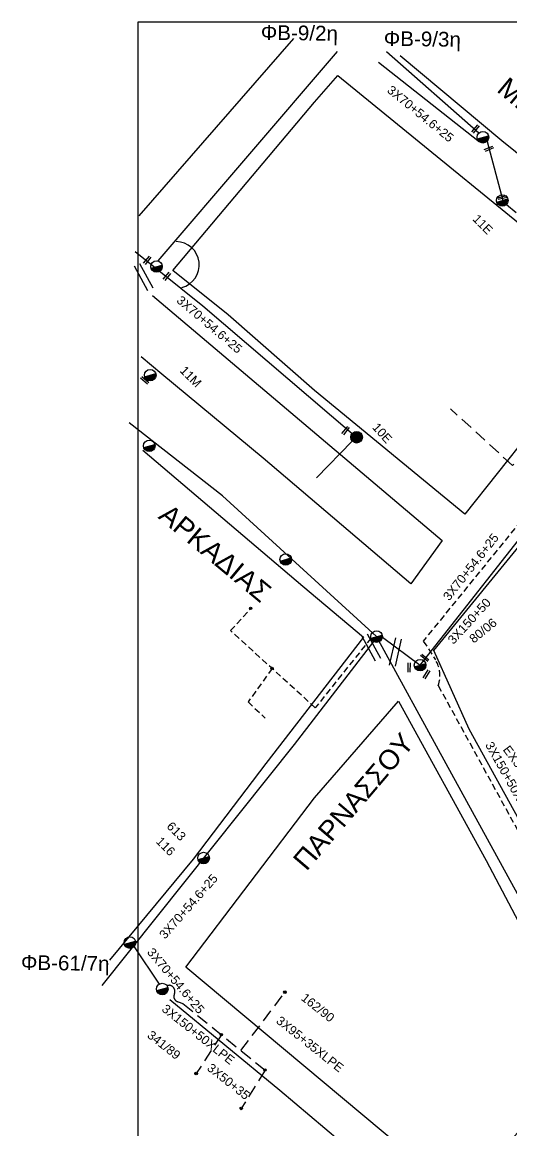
# Model space of a CAD drawing. Header units: millimetres. Extents: x 408 to 3042, y 742 to 1820.
# Drawn here: x 410.4 to 510.1, y 1577 to 1802.7 of the extents above; entities that cross this region are included whole.
import ezdxf

# ---------------------------------------------------------------- set-up
doc = ezdxf.new("R2010")
doc.units = ezdxf.units.MM
doc.linetypes.add('DASHED', pattern=[19.05, 12.7, -6.35])
for name, color, linetype in [('Άγνωστα', 7, 'Continuous'), ('Επιγραφές - Σχήματα', 7, 'Continuous'), ('Καλώδια ΧΤ   3x150+50CU', 7, 'DASHED'), ('Καλώδια ΧΤ   3x150+70AL', 7, 'DASHED'), ('Καλώδια ΧΤ   3x95+35 XLPE', 7, 'DASHED'), ('Μηχανική τομή', 7, 'Continuous'), ('Στύλος Ξύλινος', 7, 'Continuous'), ('Στύλος Ξύλινος @ 1', 7, 'Continuous'), ('Στύλος ΦΜ', 7, 'Continuous'), ('Στύλος ΦΜ @ 1', 7, 'Continuous'), ('Συνδέσεις', 7, 'Continuous'), ('Συνεστραμμένα ΧΤ   3x70+54.6+25 AL', 7, 'SYN_LINE'), ('Τομή', 7, 'Continuous'), ('Υπόβαθρο ΔΕΗ', 7, 'Continuous')]:
    doc.layers.add(name, color=color, linetype=linetype)
doc.styles.add('arial', font='arial.ttf')
doc.styles.get("Standard").update_dxf_attribs({"font": 'arial.ttf'})
doc.linetypes.add('SYN_LINE', pattern='A,0.5,-0.0001,["/\\/\\/\\/",Standard,S=0.1,R=0,X=0,Y=-0.05],-0.25', length=0.7501)

# ---------------------------------------------------------------- blocks, each defined once
blk = doc.blocks.new('ΜΗΧΑΝΙΚΗ ΤΟΜΗ')
at = {"layer": 'Μηχανική τομή', "ltscale": 40}
for p, q in [((-1.89, 0.78), (1.89, 0.78)), ((1.89, 0), (-1.89, 0))]:
    blk.add_line(p, q, dxfattribs=at)
blk = doc.blocks.new('ΤΟΜΗ')
at = {"layer": 'Τομή', "ltscale": 40}
for p, q in [((-5.68, 0), (5.68, 0)), ((5.68, -2.33), (-5.68, -2.33))]:
    blk.add_line(p, q, dxfattribs=at)
blk = doc.blocks.new('ΥΠΑΡΧΩΝ ΤΣΙΜΕΝΤΕΝΙΟΣ ΣΤΥΛΟΣ')
at = {"layer": 'Στύλος ΦΜ'}
blk.add_hatch(color=7, dxfattribs=at).paths.add_polyline_path([(-1.29, -2.28, 0.574793), (2.62, 0, 0.268822), (1.3, 2.27)])
at = {"layer": 'Στύλος ΦΜ', "color": 7}
blk.add_line((-1.29, -2.28), (1.3, 2.27), dxfattribs=at)
blk.add_circle((0, 0), 2.62, dxfattribs=at)
at = {"layer": 'Στύλος ΦΜ', "flags": 4}
for tag, p in [('ΑΡΙΘΜΟΣ', (-4.68, 8.05)), ('ΤΥΠΟΣ', (-4.91, 3.03))]:
    blk.add_attdef(tag, p, '', height=4, dxfattribs=at)
blk = doc.blocks.new('ΥΠΑΡΧΩΝ ΞΥΛΙΝΟΣ ΣΤΥΛΟΣ')
at = {"layer": 'Στύλος Ξύλινος'}
h = blk.add_hatch(color=7, dxfattribs=at)
h.paths.add_polyline_path([(-2.62, 0, 0.270008), (-1.29, -2.28), (1.3, 2.27, 0.576266)])
h.paths.add_polyline_path([(-1.29, -2.28, 0.574793), (2.62, 0, 0.268822), (1.3, 2.27)])
at = {"layer": 'Στύλος Ξύλινος', "color": 7}
blk.add_line((-1.29, -2.28), (1.3, 2.27), dxfattribs=at)
blk.add_circle((0, 0), 2.62, dxfattribs=at)
at = {"layer": 'Στύλος Ξύλινος', "flags": 4}
for tag, p in [('ΑΡΙΘΜΟΣ', (-4.91, 8.6)), ('ΤΥΠΟΣ', (-4.85, 3.39))]:
    blk.add_attdef(tag, p, '', height=4, dxfattribs=at)
blk = doc.blocks.new('_ΣΥΝΔΕΣΗ')
at = {"layer": 'Συνδέσεις', "linetype": 'SYN_LINE', "ltscale": 40}
blk.add_hatch(color=256, dxfattribs=at).paths.add_polyline_path([(0.5, -0.01, 1), (-0.5, -0.01, 1)])
at = {"layer": 'Συνδέσεις'}
blk.add_circle((0, -0.01), 0.5, dxfattribs=at)

msp = doc.modelspace()

# ---------------------------------------------------------------- linework, layer by layer
at = {"layer": 'Άγνωστα', "color": 133}
msp.add_lwpolyline([(438.07, 1754.11), (474.63, 1796.77)], dxfattribs=at)
at = {"layer": 'Άγνωστα', "color": 173, "linetype": 'DASHED', "ltscale": 0.2}
msp.add_lwpolyline([(518.21, 1721.17), (510.22, 1712.44), (497.63, 1723.97)], dxfattribs=at)
at = {"layer": 'Άγνωστα', "color": 2}
msp.add_lwpolyline([(511.5, 1577.27), (527.03, 1592.04), (512.36, 1623.17), (496.73, 1651.7), (482.57, 1677.62), (451.17, 1706.25), (432.19, 1721.16)], dxfattribs=at)
at = {"layer": 'Άγνωστα', "color": 173, "linetype": 'DASHED', "ltscale": 0.1}
for points in [[(481.43, 1677.31), (470.06, 1663.11), (452.85, 1678.83), (456.94, 1683.32)], [(461.29, 1671.12), (456.39, 1664.31), (459.87, 1661.04)]]:
    msp.add_lwpolyline(points, dxfattribs=at)
at = {"layer": 'Άγνωστα', "color": 27, "linetype": 'DASHED', "ltscale": 0.2}
msp.add_lwpolyline([(439.78, 1606.68), (440.36, 1606.63, -0.52106), (441.39, 1604.81, 0.484276), (442.16, 1603.26), (443.15, 1602.9), (459.85, 1589.34), (455.01, 1581.52)], format="xyb", dxfattribs=at)
msp.add_lwpolyline([(450.97, 1596.55), (445.84, 1588.64)], dxfattribs=at)
at = {"layer": 'Επιγραφές - Σχήματα'}
msp.add_lwpolyline([(433.97, 786.81), (2929.97, 786.81), (2929.97, 1802.72), (433.97, 1802.72)], close=True, dxfattribs=at)
msp.add_arc((441.72, 1753.29), 4.75, 284.4726, 89.2753, dxfattribs=at)
at = {"layer": 'Καλώδια ΧΤ   3x150+50CU', "color": 173, "linetype": 'DASHED', "ltscale": 0.1}
msp.add_lwpolyline([(515.84, 1700.26), (511.9, 1701.12), (492.07, 1676.72), (494.52, 1672.88, -0.231992), (495.1, 1667.65), (518.94, 1624.23), (518.19, 1622.42), (529.25, 1602), (534.2, 1596.02), (535.92, 1593.95), (542.55, 1596.71), (547.49, 1602.16, 0.332313), (547.79, 1605.35, -0.328696), (548.14, 1609.41), (568.27, 1628.97), (569.79, 1633.61), (588.02, 1651.18), (591.4, 1656.54), (590.18, 1658.47)], format="xyb", dxfattribs=at)
at = {"layer": 'Καλώδια ΧΤ   3x150+70AL', "color": 133, "ltscale": 0.2}
msp.add_lwpolyline([(508.97, 1765.57), (518.86, 1757.55)], dxfattribs=at)
at = {"layer": 'Καλώδια ΧΤ   3x95+35 XLPE', "color": 27, "ltscale": 0.2}
msp.add_lwpolyline([(454.93, 1593.33), (463.91, 1605.2)], dxfattribs=at)
at = {"layer": 'Συνεστραμμένα ΧΤ   3x70+54.6+25 AL', "color": 133, "linetype": 'SYN_LINE', "ltscale": 20}
for points in [[(482.97, 1794.59), (503.48, 1778.37)], [(433.41, 1756.04), (447.16, 1744.97), (477.59, 1718.98)]]:
    msp.add_lwpolyline(points, dxfattribs=at)
at = {"layer": 'Συνεστραμμένα ΧΤ   3x70+54.6+25 AL', "color": 6, "linetype": 'SYN_LINE', "ltscale": 20}
msp.add_lwpolyline([(503.38, 1780.12), (484.55, 1796.66)], dxfattribs=at)
at = {"layer": 'Συνεστραμμένα ΧΤ   3x70+54.6+25 AL', "color": 133, "linetype": 'SYN_LINE', "ltscale": 15}
msp.add_lwpolyline([(505.04, 1778.45), (508.22, 1766.43)], dxfattribs=at)
at = {"layer": 'Συνεστραμμένα ΧΤ   3x70+54.6+25 AL', "color": 173, "linetype": 'SYN_LINE', "ltscale": 20}
msp.add_lwpolyline([(483.74, 1677.48), (491.42, 1671.8), (517.66, 1705.17), (518.55, 1721.54), (518.21, 1721.17)], dxfattribs=at)
at = {"layer": 'Συνεστραμμένα ΧΤ   3x70+54.6+25 AL', "color": 133, "linetype": 'SYN_LINE', "ltscale": 10}
msp.add_lwpolyline([(477.61, 1717.43), (470.31, 1709.91)], dxfattribs=at)
at = {"layer": 'Συνεστραμμένα ΧΤ   3x70+54.6+25 AL', "color": 27, "linetype": 'SYN_LINE', "ltscale": 20}
msp.add_lwpolyline([(481.9, 1676.65), (465.75, 1655.63), (426.6, 1606.58)], dxfattribs=at)
at = {"layer": 'Συνεστραμμένα ΧΤ   3x70+54.6+25 AL', "color": 27, "linetype": 'SYN_LINE', "ltscale": 10}
msp.add_lwpolyline([(433.18, 1614.47), (438.29, 1606.83)], dxfattribs=at)
at = {"layer": 'Υπόβαθρο ΔΕΗ'}
for points in [[(434.21, 1763.27), (465.7, 1799.41)], [(574.56, 1793.5), (557.08, 1771.61), (540.73, 1752.19), (508.08, 1778.54), (487.38, 1795.83)], [(474.7, 1791.88), (527.23, 1748.99), (533.41, 1743.94), (500.52, 1702.56), (469.9, 1727.71), (452.33, 1743.12), (441.08, 1752.18), (469.9, 1786.44), (474.7, 1791.88)], [(559.52, 1754.67), (589.25, 1730.59), (615.11, 1709.64), (625.13, 1701.61), (599.55, 1673.94), (558.86, 1629.05), (533.63, 1600.29), (501.41, 1658.78), (494.2, 1674.79), (533.23, 1722.53), (555.3, 1749.51), (559.52, 1754.67)], [(436.94, 1747.05), (495.89, 1697.15), (489.52, 1688.36), (459.44, 1713.97), (438.81, 1731.06), (434.61, 1734.55)], [(435, 1715.57), (467.57, 1687.87), (479.87, 1677.5), (460, 1651.78), (445.23, 1632.28), (428.22, 1611.74)], [(487.03, 1664.5), (504.83, 1632.02), (521.23, 1601.01), (525.63, 1592.7), (499.63, 1563.56), (443.74, 1610.34), (469.9, 1644.8), (487.03, 1664.5)], [(440.5, 1603.72), (462.84, 1585.25), (493.37, 1559.46), (461.42, 1514.05), (434.86, 1540.25)]]:
    msp.add_lwpolyline(points, dxfattribs=at)

# ---------------------------------------------------------------- block references
at = {"layer": 'Μηχανική τομή'}
for p, xscale, yscale, zscale, rotation in [((502.83, 1780.87), 0.4999999999999999, 0.4999999999999999, 0.4999999999999999, 50.53033327265273), ((505.36, 1777.12), 0.4999999999999999, 0.4999999999999999, 0.4999999999999999, 202.0830483568404), ((508.15, 1767.2), 0.4999999999999998, 0.4999999999999998, 0.4999999999999998, 193.2036779440743), ((436.03, 1754.12), 0.4999999999999999, 0.4999999999999999, 0.4999999999999999, 50.53033327265273), ((440.03, 1750.84), 0.4999999999999999, 0.4999999999999999, 0.4999999999999999, 50.53033327265273), ((435.48, 1729.94), 0.4999999999999999, 0.4999999999999999, 0.4999999999999999, 140.34616091017), ((476.39, 1719.45), 0.4999999999999999, 0.4999999999999999, 0.4999999999999999, 50.53033327265273), ((492.49, 1673.47), 0.4999999999999999, 0.4999999999999999, 0.4999999999999999, 140.34616091017), ((488.98, 1671.35), 0.4999999999999998, 0.4999999999999998, 0.4999999999999998, 269.0408432625757), ((492.88, 1669.83), 0.4999999999999999, 0.4999999999999999, 0.4999999999999999, 57.22093017779937)]:
    msp.add_blockref('ΜΗΧΑΝΙΚΗ ΤΟΜΗ', p, dxfattribs=dict(at, xscale=xscale, yscale=yscale, zscale=zscale, rotation=rotation))
at = {"layer": 'Στύλος Ξύλινος @ 1', "ltscale": 40}
ref = msp.add_blockref('ΥΠΑΡΧΩΝ ΞΥΛΙΝΟΣ ΣΤΥΛΟΣ', (478.49, 1718.21), dxfattribs=dict(at, xscale=0.4499999999998181, yscale=0.4499999999998181, zscale=0.4499999999998181, rotation=311.9523410370047))
ref.add_attrib('ΤΥΠΟΣ', '10E', (481.55, 1720.13), dxfattribs={"layer": 'Στύλος Ξύλινος', "height": 1.8, "rotation": 311.9523, "flags": 4})
at = {"layer": 'Στύλος ΦΜ @ 1', "ltscale": 40, "xscale": 0.449999999999818, "yscale": 0.449999999999818, "zscale": 0.449999999999818, "rotation": 314.8423271884067}
for p in [(504.21, 1779.29), (437.75, 1752.97), (436.29, 1716.45), (464.06, 1693.32), (482.57, 1677.62), (491.41, 1671.8), (432.35, 1615.31), (438.94, 1605.85)]:
    msp.add_blockref('ΥΠΑΡΧΩΝ ΤΣΙΜΕΝΤΕΝΙΟΣ ΣΤΥΛΟΣ', p, dxfattribs=at)
at = {"layer": 'Στύλος ΦΜ @ 1', "ltscale": 40}
ref = msp.add_blockref('ΥΠΑΡΧΩΝ ΤΣΙΜΕΝΤΕΝΙΟΣ ΣΤΥΛΟΣ', (508.14, 1766.41), dxfattribs=dict(at, xscale=0.449999999999818, yscale=0.449999999999818, zscale=0.449999999999818, rotation=314.8423271884067))
ref.add_attrib('ΤΥΠΟΣ', '11E', (501.97, 1762.51), dxfattribs={"layer": 'Στύλος ΦΜ', "height": 1.8, "rotation": 314.8423, "flags": 4})
ref = msp.add_blockref('ΥΠΑΡΧΩΝ ΤΣΙΜΕΝΤΕΝΙΟΣ ΣΤΥΛΟΣ', (436.48, 1730.85), dxfattribs=dict(at, xscale=0.449999999999818, yscale=0.449999999999818, zscale=0.449999999999818, rotation=314.8423271884067))
ref.add_attrib('ΤΥΠΟΣ', '11M', (442.38, 1731.65), dxfattribs={"layer": 'Στύλος ΦΜ', "height": 1.8, "rotation": 314.8423, "flags": 4})
ref = msp.add_blockref('ΥΠΑΡΧΩΝ ΤΣΙΜΕΝΤΕΝΙΟΣ ΣΤΥΛΟΣ', (447.35, 1632.53), dxfattribs=dict(at, xscale=0.449999999999818, yscale=0.449999999999818, zscale=0.449999999999818, rotation=314.8423271884067))
ref.add_attrib('ΤΥΠΟΣ', '613', (439.69, 1638.84), dxfattribs={"layer": 'Στύλος ΦΜ', "height": 1.8, "rotation": 314.8423, "flags": 4})
ref.add_attrib('ΑΡΙΘΜΟΣ', '116', (437.51, 1635.78), dxfattribs={"layer": 'Στύλος ΦΜ', "height": 1.8, "rotation": 314.8423, "flags": 4})
at = {"layer": 'Συνδέσεις', "xscale": 0.5, "yscale": 0.5, "zscale": 0.25}
for p in [(456.92, 1683.36), (461.27, 1671.16), (463.89, 1605.23), (450.95, 1596.58), (459.83, 1589.37), (445.83, 1588.67), (455, 1581.55)]:
    msp.add_blockref('_ΣΥΝΔΕΣΗ', p, dxfattribs=at)
at = {"layer": 'Τομή', "xscale": 0.5, "yscale": 0.5, "zscale": 0.5}
for p, rotation in [((435.67, 1751.09), 298.6938187246788), ((482, 1675.69), 298.6938187246788), ((486.97, 1674.34), 257.4444806394133)]:
    msp.add_blockref('ΤΟΜΗ', p, dxfattribs=dict(at, rotation=rotation))

# ---------------------------------------------------------------- texts
at = {"ltscale": 40, "width": 94.4586, "attachment_point": 1, "style": 'arial'}
for s, insert, char_height, rotation in [('ΦΒ-9/2η', (459.02, 1802.15), 3, 359.1724), ('ΦΒ-9/3η', (484.05, 1800.92), 3, 359.1724), ('ΜΕΣΣΗΝΙΑΣ', (509.36, 1791.8), 4, 320.2612), ('ΑΡΚΑΔΙΑΣ', (440.47, 1704.91), 4, 320.2612), ('ΠAPNAΣΣOY', (465.24, 1632.31), 4, 49.6051), ('ΦΒ-61/7η', (410.2, 1612.79), 3, 359.1724)]:
    msp.add_mtext(s, dxfattribs=dict(at, insert=insert, char_height=char_height, rotation=rotation))
at = {"layer": 'Άγνωστα', "ltscale": 40, "char_height": 1.8, "width": 34.5395, "attachment_point": 1, "style": 'arial'}
for s, insert, rotation in [('\\pt19.8;3X70+54.6+25', (485.68, 1789.98), 320.7762), ('\\pt19.8;3X70+54.6+25', (442.85, 1747.2), 319.6178), ('\\pt19.8;3X70+54.6+25', (495.92, 1685.88), 51.7336), ('\\pt19.8;3X150+50', (496.86, 1677.13), 47.4911), ('\\pt19.8;80/06', (501.2, 1677.56), 39.0582), ('\\pt19.8;3X150+50XLPE', (506.17, 1656.46), 299.3065), ('\\pt19.8;EX3-69951', (509.61, 1655.66), 306.6127), ('\\pt19.8;3X70+54.6+25', (438.14, 1617.08), 48.6882), ('\\pt19.8;3X70+54.6+25', (437.1, 1614.45), 309.9019), ('\\pt19.8;162/90', (468.16, 1605.17), 321.5927), ('\\pt19.8;3X150+50XLPE', (439.79, 1602.92), 321.5927), ('\\pt19.8;341/89', (436.83, 1597.56), 321.5927), ('\\pt19.8;3X50+35', (449.02, 1590.89), 321.5927)]:
    msp.add_mtext(s, dxfattribs=dict(at, insert=insert, rotation=rotation))
at = {"layer": 'Καλώδια ΧΤ   3x95+35 XLPE', "ltscale": 0.2, "insert": (463.07, 1600.5), "char_height": 1.8, "width": 34.5395, "attachment_point": 1, "rotation": 321.5927, "style": 'arial'}
msp.add_mtext('\\pt19.8;3X95+35XLPE', dxfattribs=at)

doc.saveas('drawing.dxf')
